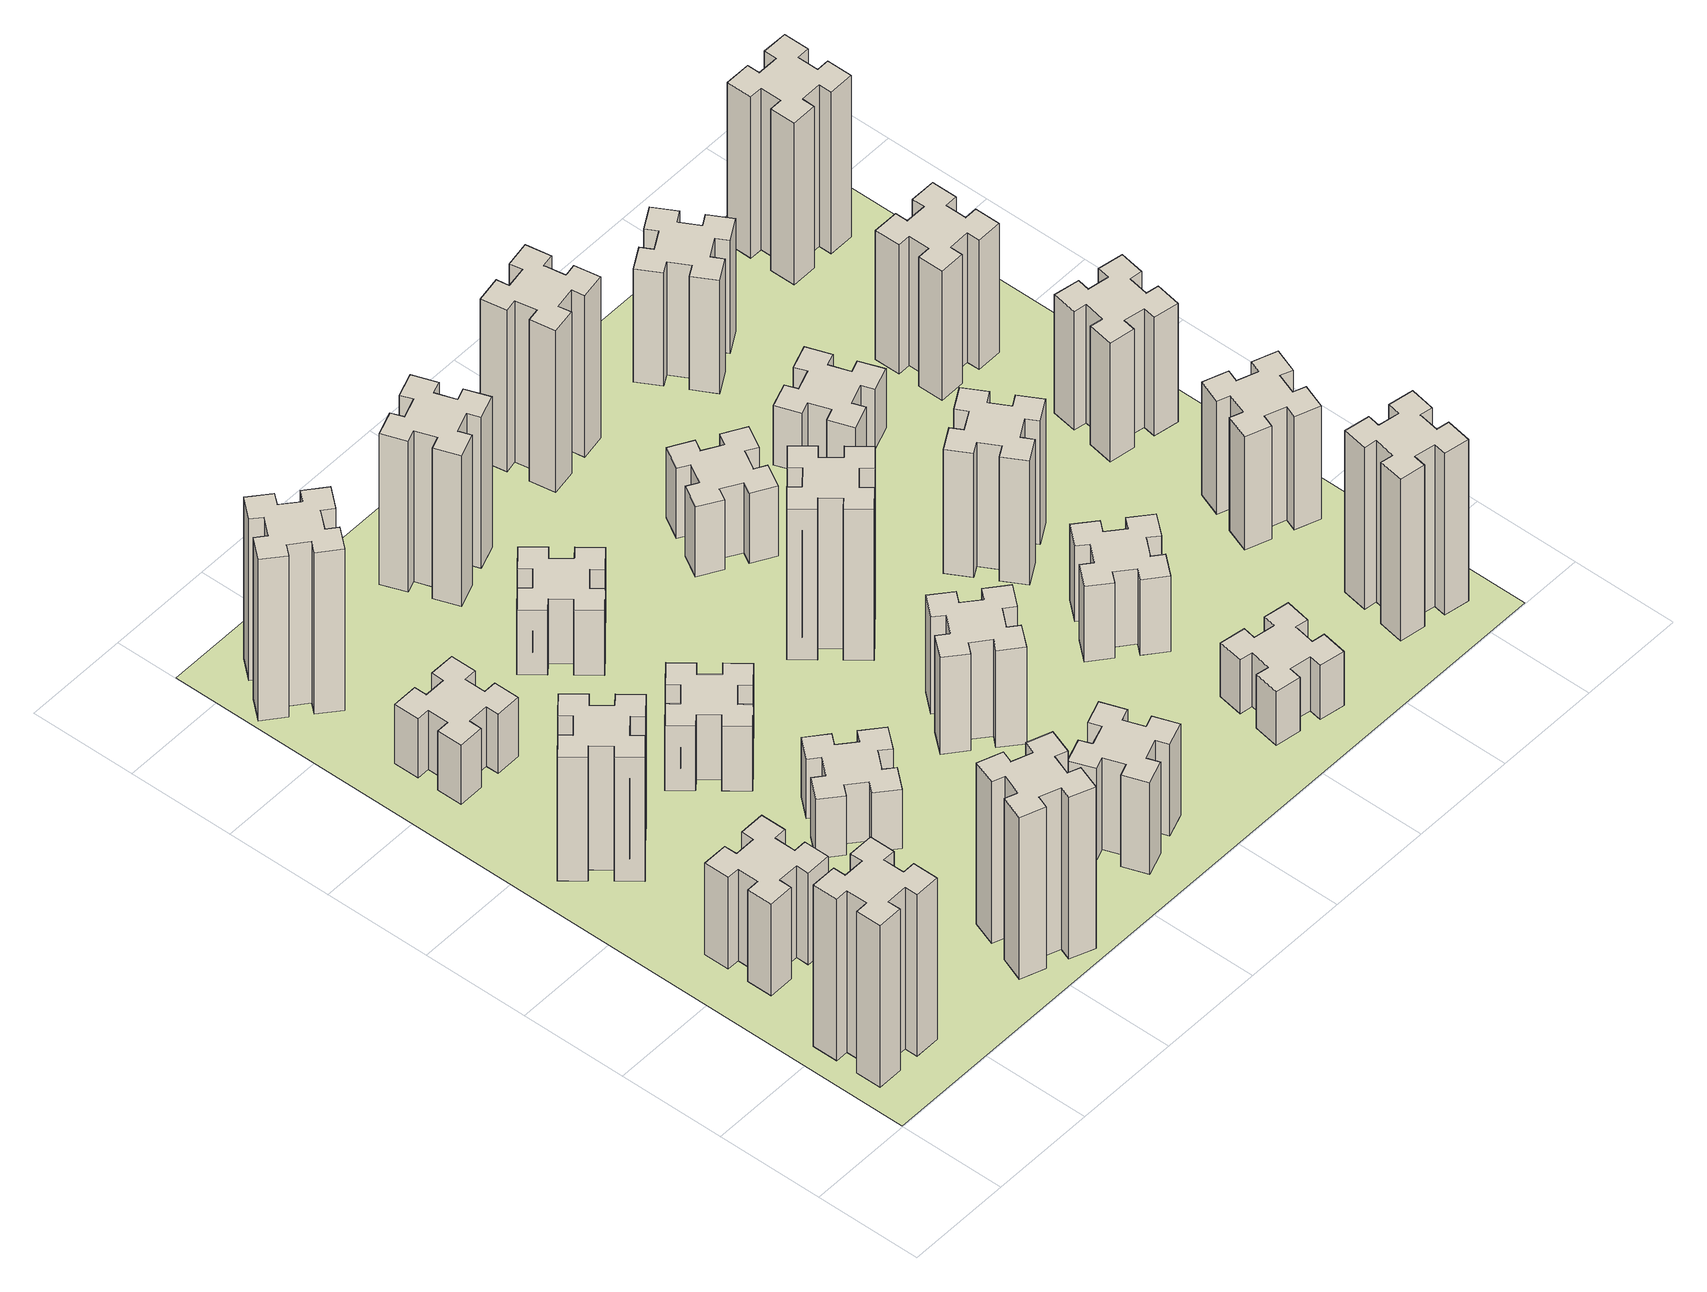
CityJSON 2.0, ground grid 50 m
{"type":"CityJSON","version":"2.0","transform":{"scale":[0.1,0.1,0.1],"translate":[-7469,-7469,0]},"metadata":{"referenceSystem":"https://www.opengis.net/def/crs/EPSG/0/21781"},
"CityObjects":{
"building1":{"type":"Building","attributes":{"class":"1000","function":"1000","usage":"1000","yearOfConstruction":2016,"roofType":"1000","measuredHeight":90,"storeysAboveGround":30,"storeysBelowGround":0},"geometry":[{"type":"Solid","lod":"1","boundaries":[[[[0,1,2,3,4,5,6,7,8,9,10,11,12,13,14,15,16,17,18,19]],[[17,16,20,21]],[[16,15,22,20]],[[15,14,23,22]],[[14,13,24,23]],[[13,12,25,24]],[[12,11,26,25]],[[11,10,27,26]],[[10,9,28,27]],[[9,8,29,28]],[[8,7,30,29]],[[7,6,31,30]],[[6,5,32,31]],[[5,4,33,32]],[[4,3,34,33]],[[3,2,35,34]],[[2,1,36,35]],[[1,0,37,36]],[[0,19,38,37]],[[19,18,39,38]],[[18,17,21,39]],[[24,25,26,27,28,29,30,31,32,33,34,35,36,37,38,39,21,20,22,23]]]]}]},
"building2":{"type":"Building","attributes":{"class":"1000","function":"1000","usage":"1000","yearOfConstruction":2016,"roofType":"1000","measuredHeight":51,"storeysAboveGround":30,"storeysBelowGround":0},"geometry":[{"type":"Solid","lod":"1","boundaries":[[[[40,41,42,43,44,45,46,47,48,49,50,51,52,53,54,55,56,57,58,59]],[[57,56,60,61]],[[56,55,62,60]],[[55,54,63,62]],[[54,53,64,63]],[[53,52,65,64]],[[52,51,66,65]],[[51,50,67,66]],[[50,49,68,67]],[[49,48,69,68]],[[48,47,70,69]],[[47,46,71,70]],[[46,45,72,71]],[[45,44,73,72]],[[44,43,74,73]],[[43,42,75,74]],[[42,41,76,75]],[[41,40,77,76]],[[40,59,78,77]],[[59,58,79,78]],[[58,57,61,79]],[[64,65,66,67,68,69,70,71,72,73,74,75,76,77,78,79,61,60,62,63]]]]}]},
"building3":{"type":"Building","attributes":{"class":"1000","function":"1000","usage":"1000","yearOfConstruction":2016,"roofType":"1000","measuredHeight":69,"storeysAboveGround":30,"storeysBelowGround":0},"geometry":[{"type":"Solid","lod":"1","boundaries":[[[[80,81,82,83,84,85,86,87,88,89,90,91,92,93,94,95,96,97,98,99]],[[97,96,100,101]],[[96,95,102,100]],[[95,94,103,102]],[[94,93,104,103]],[[93,92,105,104]],[[92,91,106,105]],[[91,90,107,106]],[[90,89,108,107]],[[89,88,109,108]],[[88,87,110,109]],[[87,86,111,110]],[[86,85,112,111]],[[85,84,113,112]],[[84,83,114,113]],[[83,82,115,114]],[[82,81,116,115]],[[81,80,117,116]],[[80,99,118,117]],[[99,98,119,118]],[[98,97,101,119]],[[104,105,106,107,108,109,110,111,112,113,114,115,116,117,118,119,101,100,102,103]]]]}]},
"building4":{"type":"Building","attributes":{"class":"1000","function":"1000","usage":"1000","yearOfConstruction":2016,"roofType":"1000","measuredHeight":33,"storeysAboveGround":30,"storeysBelowGround":0},"geometry":[{"type":"Solid","lod":"1","boundaries":[[[[120,121,122,123,124,125,126,127,128,129,130,131,132,133,134,135,136,137,138,139]],[[137,136,140,141]],[[136,135,142,140]],[[135,134,143,142]],[[134,133,144,143]],[[133,132,145,144]],[[132,131,146,145]],[[131,130,147,146]],[[130,129,148,147]],[[129,128,149,148]],[[128,127,150,149]],[[127,126,151,150]],[[126,125,152,151]],[[125,124,153,152]],[[124,123,154,153]],[[123,122,155,154]],[[122,121,156,155]],[[121,120,157,156]],[[120,139,158,157]],[[139,138,159,158]],[[138,137,141,159]],[[144,145,146,147,148,149,150,151,152,153,154,155,156,157,158,159,141,140,142,143]]]]}]},
"building5":{"type":"Building","attributes":{"class":"1000","function":"1000","usage":"1000","yearOfConstruction":2016,"roofType":"1000","measuredHeight":90,"storeysAboveGround":30,"storeysBelowGround":0},"geometry":[{"type":"Solid","lod":"1","boundaries":[[[[160,161,162,163,164,165,166,167,168,169,170,171,172,173,174,175,176,177,178,179]],[[177,176,180,181]],[[176,175,182,180]],[[175,174,183,182]],[[174,173,184,183]],[[173,172,185,184]],[[172,171,186,185]],[[171,170,187,186]],[[170,169,188,187]],[[169,168,189,188]],[[168,167,190,189]],[[167,166,191,190]],[[166,165,192,191]],[[165,164,193,192]],[[164,163,194,193]],[[163,162,195,194]],[[162,161,196,195]],[[161,160,197,196]],[[160,179,198,197]],[[179,178,199,198]],[[178,177,181,199]],[[184,185,186,187,188,189,190,191,192,193,194,195,196,197,198,199,181,180,182,183]]]]}]},
"building6":{"type":"Building","attributes":{"class":"1000","function":"1000","usage":"1000","yearOfConstruction":2016,"roofType":"1000","measuredHeight":90,"storeysAboveGround":30,"storeysBelowGround":0},"geometry":[{"type":"Solid","lod":"1","boundaries":[[[[200,201,202,203,204,205,206,207,208,209,210,211,212,213,214,215,216,217,218,219]],[[217,216,220,221]],[[216,215,222,220]],[[215,214,223,222]],[[214,213,224,223]],[[213,212,225,224]],[[212,211,226,225]],[[211,210,227,226]],[[210,209,228,227]],[[209,208,229,228]],[[208,207,230,229]],[[207,206,231,230]],[[206,205,232,231]],[[205,204,233,232]],[[204,203,234,233]],[[203,202,235,234]],[[202,201,236,235]],[[201,200,237,236]],[[200,219,238,237]],[[219,218,239,238]],[[218,217,221,239]],[[224,225,226,227,228,229,230,231,232,233,234,235,236,237,238,239,221,220,222,223]]]]}]},
"building7":{"type":"Building","attributes":{"class":"1000","function":"1000","usage":"1000","yearOfConstruction":2016,"roofType":"1000","measuredHeight":33,"storeysAboveGround":30,"storeysBelowGround":0},"geometry":[{"type":"Solid","lod":"1","boundaries":[[[[240,241,242,243,244,245,246,247,248,249,250,251,252,253,254,255,256,257,258,259]],[[257,256,260,261]],[[256,255,262,260]],[[255,254,263,262]],[[254,253,264,263]],[[253,252,265,264]],[[252,251,266,265]],[[251,250,267,266]],[[250,249,268,267]],[[249,248,269,268]],[[248,247,270,269]],[[247,246,271,270]],[[246,245,272,271]],[[245,244,273,272]],[[244,243,274,273]],[[243,242,275,274]],[[242,241,276,275]],[[241,240,277,276]],[[240,259,278,277]],[[259,258,279,278]],[[258,257,261,279]],[[264,265,266,267,268,269,270,271,272,273,274,275,276,277,278,279,261,260,262,263]]]]}]},
"building8":{"type":"Building","attributes":{"class":"1000","function":"1000","usage":"1000","yearOfConstruction":2016,"roofType":"1000","measuredHeight":36,"storeysAboveGround":30,"storeysBelowGround":0},"geometry":[{"type":"Solid","lod":"1","boundaries":[[[[280,281,282,283,284,285,286,287,288,289,290,291,292,293,294,295,296,297,298,299]],[[297,296,300,301]],[[296,295,302,300]],[[295,294,303,302]],[[294,293,304,303]],[[293,292,305,304]],[[292,291,306,305]],[[291,290,307,306]],[[290,289,308,307]],[[289,288,309,308]],[[288,287,310,309]],[[287,286,311,310]],[[286,285,312,311]],[[285,284,313,312]],[[284,283,314,313]],[[283,282,315,314]],[[282,281,316,315]],[[281,280,317,316]],[[280,299,318,317]],[[299,298,319,318]],[[298,297,301,319]],[[304,305,306,307,308,309,310,311,312,313,314,315,316,317,318,319,301,300,302,303]]]]}]},
"building9":{"type":"Building","attributes":{"class":"1000","function":"1000","usage":"1000","yearOfConstruction":2016,"roofType":"1000","measuredHeight":51,"storeysAboveGround":30,"storeysBelowGround":0},"geometry":[{"type":"Solid","lod":"1","boundaries":[[[[320,321,322,323,324,325,326,327,328,329,330,331,332,333,334,335,336,337,338,339]],[[337,336,340,341]],[[336,335,342,340]],[[335,334,343,342]],[[334,333,344,343]],[[333,332,345,344]],[[332,331,346,345]],[[331,330,347,346]],[[330,329,348,347]],[[329,328,349,348]],[[328,327,350,349]],[[327,326,351,350]],[[326,325,352,351]],[[325,324,353,352]],[[324,323,354,353]],[[323,322,355,354]],[[322,321,356,355]],[[321,320,357,356]],[[320,339,358,357]],[[339,338,359,358]],[[338,337,341,359]],[[344,345,346,347,348,349,350,351,352,353,354,355,356,357,358,359,341,340,342,343]]]]}]},
"building10":{"type":"Building","attributes":{"class":"1000","function":"1000","usage":"1000","yearOfConstruction":2016,"roofType":"1000","measuredHeight":36,"storeysAboveGround":30,"storeysBelowGround":0},"geometry":[{"type":"Solid","lod":"1","boundaries":[[[[360,361,362,363,364,365,366,367,368,369,370,371,372,373,374,375,376,377,378,379]],[[377,376,380,381]],[[376,375,382,380]],[[375,374,383,382]],[[374,373,384,383]],[[373,372,385,384]],[[372,371,386,385]],[[371,370,387,386]],[[370,369,388,387]],[[369,368,389,388]],[[368,367,390,389]],[[367,366,391,390]],[[366,365,392,391]],[[365,364,393,392]],[[364,363,394,393]],[[363,362,395,394]],[[362,361,396,395]],[[361,360,397,396]],[[360,379,398,397]],[[379,378,399,398]],[[378,377,381,399]],[[384,385,386,387,388,389,390,391,392,393,394,395,396,397,398,399,381,380,382,383]]]]}]},
"building11":{"type":"Building","attributes":{"class":"1000","function":"1000","usage":"1000","yearOfConstruction":2016,"roofType":"1000","measuredHeight":84,"storeysAboveGround":30,"storeysBelowGround":0},"geometry":[{"type":"Solid","lod":"1","boundaries":[[[[400,401,402,403,404,405,406,407,408,409,410,411,412,413,414,415,416,417,418,419]],[[417,416,420,421]],[[416,415,422,420]],[[415,414,423,422]],[[414,413,424,423]],[[413,412,425,424]],[[412,411,426,425]],[[411,410,427,426]],[[410,409,428,427]],[[409,408,429,428]],[[408,407,430,429]],[[407,406,431,430]],[[406,405,432,431]],[[405,404,433,432]],[[404,403,434,433]],[[403,402,435,434]],[[402,401,436,435]],[[401,400,437,436]],[[400,419,438,437]],[[419,418,439,438]],[[418,417,421,439]],[[424,425,426,427,428,429,430,431,432,433,434,435,436,437,438,439,421,420,422,423]]]]}]},
"building12":{"type":"Building","attributes":{"class":"1000","function":"1000","usage":"1000","yearOfConstruction":2016,"roofType":"1000","measuredHeight":54,"storeysAboveGround":30,"storeysBelowGround":0},"geometry":[{"type":"Solid","lod":"1","boundaries":[[[[440,441,442,443,444,445,446,447,448,449,450,451,452,453,454,455,456,457,458,459]],[[457,456,460,461]],[[456,455,462,460]],[[455,454,463,462]],[[454,453,464,463]],[[453,452,465,464]],[[452,451,466,465]],[[451,450,467,466]],[[450,449,468,467]],[[449,448,469,468]],[[448,447,470,469]],[[447,446,471,470]],[[446,445,472,471]],[[445,444,473,472]],[[444,443,474,473]],[[443,442,475,474]],[[442,441,476,475]],[[441,440,477,476]],[[440,459,478,477]],[[459,458,479,478]],[[458,457,461,479]],[[464,465,466,467,468,469,470,471,472,473,474,475,476,477,478,479,461,460,462,463]]]]}]},
"building13":{"type":"Building","attributes":{"class":"1000","function":"1000","usage":"1000","yearOfConstruction":2016,"roofType":"1000","measuredHeight":84,"storeysAboveGround":30,"storeysBelowGround":0},"geometry":[{"type":"Solid","lod":"1","boundaries":[[[[480,481,482,483,484,485,486,487,488,489,490,491,492,493,494,495,496,497,498,499]],[[497,496,500,501]],[[496,495,502,500]],[[495,494,503,502]],[[494,493,504,503]],[[493,492,505,504]],[[492,491,506,505]],[[491,490,507,506]],[[490,489,508,507]],[[489,488,509,508]],[[488,487,510,509]],[[487,486,511,510]],[[486,485,512,511]],[[485,484,513,512]],[[484,483,514,513]],[[483,482,515,514]],[[482,481,516,515]],[[481,480,517,516]],[[480,499,518,517]],[[499,498,519,518]],[[498,497,501,519]],[[504,505,506,507,508,509,510,511,512,513,514,515,516,517,518,519,501,500,502,503]]]]}]},
"building14":{"type":"Building","attributes":{"class":"1000","function":"1000","usage":"1000","yearOfConstruction":2016,"roofType":"1000","measuredHeight":39,"storeysAboveGround":30,"storeysBelowGround":0},"geometry":[{"type":"Solid","lod":"1","boundaries":[[[[520,521,522,523,524,525,526,527,528,529,530,531,532,533,534,535,536,537,538,539]],[[537,536,540,541]],[[536,535,542,540]],[[535,534,543,542]],[[534,533,544,543]],[[533,532,545,544]],[[532,531,546,545]],[[531,530,547,546]],[[530,529,548,547]],[[529,528,549,548]],[[528,527,550,549]],[[527,526,551,550]],[[526,525,552,551]],[[525,524,553,552]],[[524,523,554,553]],[[523,522,555,554]],[[522,521,556,555]],[[521,520,557,556]],[[520,539,558,557]],[[539,538,559,558]],[[538,537,541,559]],[[544,545,546,547,548,549,550,551,552,553,554,555,556,557,558,559,541,540,542,543]]]]}]},
"building15":{"type":"Building","attributes":{"class":"1000","function":"1000","usage":"1000","yearOfConstruction":2016,"roofType":"1000","measuredHeight":30,"storeysAboveGround":30,"storeysBelowGround":0},"geometry":[{"type":"Solid","lod":"1","boundaries":[[[[560,561,562,563,564,565,566,567,568,569,570,571,572,573,574,575,576,577,578,579]],[[577,576,580,581]],[[576,575,582,580]],[[575,574,583,582]],[[574,573,584,583]],[[573,572,585,584]],[[572,571,586,585]],[[571,570,587,586]],[[570,569,588,587]],[[569,568,589,588]],[[568,567,590,589]],[[567,566,591,590]],[[566,565,592,591]],[[565,564,593,592]],[[564,563,594,593]],[[563,562,595,594]],[[562,561,596,595]],[[561,560,597,596]],[[560,579,598,597]],[[579,578,599,598]],[[578,577,581,599]],[[584,585,586,587,588,589,590,591,592,593,594,595,596,597,598,599,581,580,582,583]]]]}]},
"building16":{"type":"Building","attributes":{"class":"1000","function":"1000","usage":"1000","yearOfConstruction":2016,"roofType":"1000","measuredHeight":90,"storeysAboveGround":30,"storeysBelowGround":0},"geometry":[{"type":"Solid","lod":"1","boundaries":[[[[600,601,602,603,604,605,606,607,608,609,610,611,612,613,614,615,616,617,618,619]],[[617,616,620,621]],[[616,615,622,620]],[[615,614,623,622]],[[614,613,624,623]],[[613,612,625,624]],[[612,611,626,625]],[[611,610,627,626]],[[610,609,628,627]],[[609,608,629,628]],[[608,607,630,629]],[[607,606,631,630]],[[606,605,632,631]],[[605,604,633,632]],[[604,603,634,633]],[[603,602,635,634]],[[602,601,636,635]],[[601,600,637,636]],[[600,619,638,637]],[[619,618,639,638]],[[618,617,621,639]],[[624,625,626,627,628,629,630,631,632,633,634,635,636,637,638,639,621,620,622,623]]]]}]},
"building17":{"type":"Building","attributes":{"class":"1000","function":"1000","usage":"1000","yearOfConstruction":2016,"roofType":"1000","measuredHeight":42,"storeysAboveGround":30,"storeysBelowGround":0},"geometry":[{"type":"Solid","lod":"1","boundaries":[[[[640,641,642,643,644,645,646,647,648,649,650,651,652,653,654,655,656,657,658,659]],[[657,656,660,661]],[[656,655,662,660]],[[655,654,663,662]],[[654,653,664,663]],[[653,652,665,664]],[[652,651,666,665]],[[651,650,667,666]],[[650,649,668,667]],[[649,648,669,668]],[[648,647,670,669]],[[647,646,671,670]],[[646,645,672,671]],[[645,644,673,672]],[[644,643,674,673]],[[643,642,675,674]],[[642,641,676,675]],[[641,640,677,676]],[[640,659,678,677]],[[659,658,679,678]],[[658,657,661,679]],[[664,665,666,667,668,669,670,671,672,673,674,675,676,677,678,679,661,660,662,663]]]]}]},
"building18":{"type":"Building","attributes":{"class":"1000","function":"1000","usage":"1000","yearOfConstruction":2016,"roofType":"1000","measuredHeight":69,"storeysAboveGround":30,"storeysBelowGround":0},"geometry":[{"type":"Solid","lod":"1","boundaries":[[[[680,681,682,683,684,685,686,687,688,689,690,691,692,693,694,695,696,697,698,699]],[[697,696,700,701]],[[696,695,702,700]],[[695,694,703,702]],[[694,693,704,703]],[[693,692,705,704]],[[692,691,706,705]],[[691,690,707,706]],[[690,689,708,707]],[[689,688,709,708]],[[688,687,710,709]],[[687,686,711,710]],[[686,685,712,711]],[[685,684,713,712]],[[684,683,714,713]],[[683,682,715,714]],[[682,681,716,715]],[[681,680,717,716]],[[680,699,718,717]],[[699,698,719,718]],[[698,697,701,719]],[[704,705,706,707,708,709,710,711,712,713,714,715,716,717,718,719,701,700,702,703]]]]}]},
"building19":{"type":"Building","attributes":{"class":"1000","function":"1000","usage":"1000","yearOfConstruction":2016,"roofType":"1000","measuredHeight":33,"storeysAboveGround":30,"storeysBelowGround":0},"geometry":[{"type":"Solid","lod":"1","boundaries":[[[[720,721,722,723,724,725,726,727,728,729,730,731,732,733,734,735,736,737,738,739]],[[737,736,740,741]],[[736,735,742,740]],[[735,734,743,742]],[[734,733,744,743]],[[733,732,745,744]],[[732,731,746,745]],[[731,730,747,746]],[[730,729,748,747]],[[729,728,749,748]],[[728,727,750,749]],[[727,726,751,750]],[[726,725,752,751]],[[725,724,753,752]],[[724,723,754,753]],[[723,722,755,754]],[[722,721,756,755]],[[721,720,757,756]],[[720,739,758,757]],[[739,738,759,758]],[[738,737,741,759]],[[744,745,746,747,748,749,750,751,752,753,754,755,756,757,758,759,741,740,742,743]]]]}]},
"building20":{"type":"Building","attributes":{"class":"1000","function":"1000","usage":"1000","yearOfConstruction":2016,"roofType":"1000","measuredHeight":90,"storeysAboveGround":30,"storeysBelowGround":0},"geometry":[{"type":"Solid","lod":"1","boundaries":[[[[760,761,762,763,764,765,766,767,768,769,770,771,772,773,774,775,776,777,778,779]],[[777,776,780,781]],[[776,775,782,780]],[[775,774,783,782]],[[774,773,784,783]],[[773,772,785,784]],[[772,771,786,785]],[[771,770,787,786]],[[770,769,788,787]],[[769,768,789,788]],[[768,767,790,789]],[[767,766,791,790]],[[766,765,792,791]],[[765,764,793,792]],[[764,763,794,793]],[[763,762,795,794]],[[762,761,796,795]],[[761,760,797,796]],[[760,779,798,797]],[[779,778,799,798]],[[778,777,781,799]],[[784,785,786,787,788,789,790,791,792,793,794,795,796,797,798,799,781,780,782,783]]]]}]},
"building21":{"type":"Building","attributes":{"class":"1000","function":"1000","usage":"1000","yearOfConstruction":2016,"roofType":"1000","measuredHeight":63,"storeysAboveGround":30,"storeysBelowGround":0},"geometry":[{"type":"Solid","lod":"1","boundaries":[[[[800,801,802,803,804,805,806,807,808,809,810,811,812,813,814,815,816,817,818,819]],[[817,816,820,821]],[[816,815,822,820]],[[815,814,823,822]],[[814,813,824,823]],[[813,812,825,824]],[[812,811,826,825]],[[811,810,827,826]],[[810,809,828,827]],[[809,808,829,828]],[[808,807,830,829]],[[807,806,831,830]],[[806,805,832,831]],[[805,804,833,832]],[[804,803,834,833]],[[803,802,835,834]],[[802,801,836,835]],[[801,800,837,836]],[[800,819,838,837]],[[819,818,839,838]],[[818,817,821,839]],[[824,825,826,827,828,829,830,831,832,833,834,835,836,837,838,839,821,820,822,823]]]]}]},
"building22":{"type":"Building","attributes":{"class":"1000","function":"1000","usage":"1000","yearOfConstruction":2016,"roofType":"1000","measuredHeight":63,"storeysAboveGround":30,"storeysBelowGround":0},"geometry":[{"type":"Solid","lod":"1","boundaries":[[[[840,841,842,843,844,845,846,847,848,849,850,851,852,853,854,855,856,857,858,859]],[[857,856,860,861]],[[856,855,862,860]],[[855,854,863,862]],[[854,853,864,863]],[[853,852,865,864]],[[852,851,866,865]],[[851,850,867,866]],[[850,849,868,867]],[[849,848,869,868]],[[848,847,870,869]],[[847,846,871,870]],[[846,845,872,871]],[[845,844,873,872]],[[844,843,874,873]],[[843,842,875,874]],[[842,841,876,875]],[[841,840,877,876]],[[840,859,878,877]],[[859,858,879,878]],[[858,857,861,879]],[[864,865,866,867,868,869,870,871,872,873,874,875,876,877,878,879,861,860,862,863]]]]}]},
"building23":{"type":"Building","attributes":{"class":"1000","function":"1000","usage":"1000","yearOfConstruction":2016,"roofType":"1000","measuredHeight":66,"storeysAboveGround":30,"storeysBelowGround":0},"geometry":[{"type":"Solid","lod":"1","boundaries":[[[[880,881,882,883,884,885,886,887,888,889,890,891,892,893,894,895,896,897,898,899]],[[897,896,900,901]],[[896,895,902,900]],[[895,894,903,902]],[[894,893,904,903]],[[893,892,905,904]],[[892,891,906,905]],[[891,890,907,906]],[[890,889,908,907]],[[889,888,909,908]],[[888,887,910,909]],[[887,886,911,910]],[[886,885,912,911]],[[885,884,913,912]],[[884,883,914,913]],[[883,882,915,914]],[[882,881,916,915]],[[881,880,917,916]],[[880,899,918,917]],[[899,898,919,918]],[[898,897,901,919]],[[904,905,906,907,908,909,910,911,912,913,914,915,916,917,918,919,901,900,902,903]]]]}]},
"building24":{"type":"Building","attributes":{"class":"1000","function":"1000","usage":"1000","yearOfConstruction":2016,"roofType":"1000","measuredHeight":72,"storeysAboveGround":30,"storeysBelowGround":0},"geometry":[{"type":"Solid","lod":"1","boundaries":[[[[920,921,922,923,924,925,926,927,928,929,930,931,932,933,934,935,936,937,938,939]],[[937,936,940,941]],[[936,935,942,940]],[[935,934,943,942]],[[934,933,944,943]],[[933,932,945,944]],[[932,931,946,945]],[[931,930,947,946]],[[930,929,948,947]],[[929,928,949,948]],[[928,927,950,949]],[[927,926,951,950]],[[926,925,952,951]],[[925,924,953,952]],[[924,923,954,953]],[[923,922,955,954]],[[922,921,956,955]],[[921,920,957,956]],[[920,939,958,957]],[[939,938,959,958]],[[938,937,941,959]],[[944,945,946,947,948,949,950,951,952,953,954,955,956,957,958,959,941,940,942,943]]]]}]},
"building25":{"type":"Building","attributes":{"class":"1000","function":"1000","usage":"1000","yearOfConstruction":2016,"roofType":"1000","measuredHeight":90,"storeysAboveGround":30,"storeysBelowGround":0},"geometry":[{"type":"Solid","lod":"1","boundaries":[[[[960,961,962,963,964,965,966,967,968,969,970,971,972,973,974,975,976,977,978,979]],[[977,976,980,981]],[[976,975,982,980]],[[975,974,983,982]],[[974,973,984,983]],[[973,972,985,984]],[[972,971,986,985]],[[971,970,987,986]],[[970,969,988,987]],[[969,968,989,988]],[[968,967,990,989]],[[967,966,991,990]],[[966,965,992,991]],[[965,964,993,992]],[[964,963,994,993]],[[963,962,995,994]],[[962,961,996,995]],[[961,960,997,996]],[[960,979,998,997]],[[979,978,999,998]],[[978,977,981,999]],[[984,985,986,987,988,989,990,991,992,993,994,995,996,997,998,999,981,980,982,983]]]]}]},
"landuse1":{"type":"LandUse","attributes":{"name":"plot1","function":"1010"},"geometry":[{"type":"MultiSurface","lod":"1","boundaries":[[[1000,1001,1002,1003]]]}]}
},
"vertices":[
[165,425,0],[165,325,0],[105,325,0],[105,205,0],[225,205,0],[225,265,0],[325,265,0],[325,205,0],[445,205,0],[445,325,0],[385,325,0],[385,425,0],[445,425,0],[445,545,0],[325,545,0],[325,485,0],[225,485,0],[225,545,0],[105,545,0],[105,425,0],[225,485,900],[225,545,900],[325,485,900],[325,545,900],[445,545,900],[445,425,900],[385,425,900],[385,325,900],[445,325,900],[445,205,900],[325,205,900],[325,265,900],[225,265,900],[225,205,900],[105,205,900],[105,325,900],[165,325,900],[165,425,900],[105,425,900],[105,545,900],
[265,1065,0],[265,965,0],[205,965,0],[205,845,0],[325,845,0],[325,905,0],[425,905,0],[425,845,0],[545,845,0],[545,965,0],[485,965,0],[485,1065,0],[545,1065,0],[545,1185,0],[425,1185,0],[425,1125,0],[325,1125,0],[325,1185,0],[205,1185,0],[205,1065,0],[325,1125,510],[325,1185,510],[425,1125,510],[425,1185,510],[545,1185,510],[545,1065,510],[485,1065,510],[485,965,510],[545,965,510],[545,845,510],[425,845,510],[425,905,510],[325,905,510],[325,845,510],[205,845,510],[205,965,510],[265,965,510],[265,1065,510],[205,1065,510],[205,1185,510],
[492,1888,0],[427,1964,0],[473,2003,0],[396,2095,0],[304,2018,0],[343,1972,0],[266,1907,0],[228,1953,0],[136,1876,0],[213,1784,0],[259,1823,0],[323,1746,0],[277,1708,0],[354,1616,0],[446,1693,0],[408,1739,0],[484,1803,0],[523,1757,0],[615,1834,0],[538,1926,0],[484,1803,690],[523,1757,690],[408,1739,690],[446,1693,690],[354,1616,690],[277,1708,690],[323,1746,690],[259,1823,690],[213,1784,690],[136,1876,690],[228,1953,690],[266,1907,690],[343,1972,690],[304,2018,690],[396,2095,690],[473,2003,690],[427,1964,690],[492,1888,690],[538,1926,690],[615,1834,690],
[485,2545,0],[485,2645,0],[545,2645,0],[545,2765,0],[425,2765,0],[425,2705,0],[325,2705,0],[325,2765,0],[205,2765,0],[205,2645,0],[265,2645,0],[265,2545,0],[205,2545,0],[205,2425,0],[325,2425,0],[325,2485,0],[425,2485,0],[425,2425,0],[545,2425,0],[545,2545,0],[425,2485,330],[425,2425,330],[325,2485,330],[325,2425,330],[205,2425,330],[205,2545,330],[265,2545,330],[265,2645,330],[205,2645,330],[205,2765,330],[325,2765,330],[325,2705,330],[425,2705,330],[425,2765,330],[545,2765,330],[545,2645,330],[485,2645,330],[485,2545,330],[545,2545,330],[545,2425,330],
[1029,360,0],[995,266,0],[939,287,0],[897,174,0],[1010,133,0],[1031,189,0],[1125,155,0],[1104,99,0],[1217,57,0],[1258,170,0],[1202,191,0],[1236,285,0],[1292,264,0],[1333,377,0],[1220,418,0],[1200,362,0],[1106,396,0],[1127,452,0],[1014,493,0],[973,380,0],[1106,396,900],[1127,452,900],[1200,362,900],[1220,418,900],[1333,377,900],[1292,264,900],[1236,285,900],[1202,191,900],[1258,170,900],[1217,57,900],[1104,99,900],[1125,155,900],[1031,189,900],[1010,133,900],[897,174,900],[939,287,900],[995,266,900],[1029,360,900],[973,380,900],[1014,493,900],
[384,3387,0],[308,3452,0],[346,3498,0],[254,3575,0],[177,3483,0],[223,3444,0],[159,3368,0],[113,3406,0],[36,3314,0],[128,3237,0],[166,3283,0],[243,3219,0],[204,3173,0],[296,3096,0],[373,3188,0],[327,3226,0],[392,3303,0],[438,3264,0],[515,3356,0],[423,3433,0],[392,3303,900],[438,3264,900],[327,3226,900],[373,3188,900],[296,3096,900],[204,3173,900],[243,3219,900],[166,3283,900],[128,3237,900],[36,3314,900],[113,3406,900],[159,3368,900],[223,3444,900],[177,3483,900],[254,3575,900],[346,3498,900],[308,3452,900],[384,3387,900],[423,3433,900],[515,3356,900],
[1224,1267,0],[1148,1332,0],[1186,1378,0],[1094,1455,0],[1017,1363,0],[1063,1324,0],[999,1248,0],[953,1286,0],[876,1194,0],[968,1117,0],[1006,1163,0],[1083,1099,0],[1044,1053,0],[1136,976,0],[1213,1068,0],[1167,1106,0],[1232,1183,0],[1278,1144,0],[1355,1236,0],[1263,1313,0],[1232,1183,330],[1278,1144,330],[1167,1106,330],[1213,1068,330],[1136,976,330],[1044,1053,330],[1083,1099,330],[1006,1163,330],[968,1117,330],[876,1194,330],[953,1286,330],[999,1248,330],[1063,1324,330],[1017,1363,330],[1094,1455,330],[1186,1378,330],[1148,1332,330],[1224,1267,330],[1263,1313,330],[1355,1236,330],
[983,1972,0],[906,1907,0],[868,1953,0],[776,1876,0],[853,1784,0],[899,1823,0],[963,1746,0],[917,1708,0],[994,1616,0],[1086,1693,0],[1048,1739,0],[1124,1803,0],[1163,1757,0],[1255,1834,0],[1178,1926,0],[1132,1888,0],[1067,1964,0],[1113,2003,0],[1036,2095,0],[944,2018,0],[1067,1964,360],[1113,2003,360],[1132,1888,360],[1178,1926,360],[1255,1834,360],[1163,1757,360],[1124,1803,360],[1048,1739,360],[1086,1693,360],[994,1616,360],[917,1708,360],[963,1746,360],[899,1823,360],[853,1784,360],[776,1876,360],[868,1953,360],[906,1907,360],[983,1972,360],[944,2018,360],[1036,2095,360],
[1765,496,0],[1671,462,0],[1650,518,0],[1537,477,0],[1579,364,0],[1635,385,0],[1669,291,0],[1613,270,0],[1654,157,0],[1767,199,0],[1746,255,0],[1840,289,0],[1860,233,0],[1973,274,0],[1932,387,0],[1876,366,0],[1842,460,0],[1898,480,0],[1857,593,0],[1744,552,0],[1842,460,510],[1898,480,510],[1876,366,510],[1932,387,510],[1973,274,510],[1860,233,510],[1840,289,510],[1746,255,510],[1767,199,510],[1654,157,510],[1613,270,510],[1669,291,510],[1635,385,510],[1579,364,510],[1537,477,510],[1650,518,510],[1671,462,510],[1765,496,510],[1744,552,510],[1857,593,510],
[999,2663,0],[1063,2586,0],[1017,2548,0],[1094,2456,0],[1186,2533,0],[1148,2579,0],[1224,2643,0],[1263,2597,0],[1355,2674,0],[1278,2766,0],[1232,2728,0],[1167,2804,0],[1213,2843,0],[1136,2935,0],[1044,2858,0],[1083,2812,0],[1006,2747,0],[968,2793,0],[876,2716,0],[953,2624,0],[1006,2747,360],[968,2793,360],[1083,2812,360],[1044,2858,360],[1136,2935,360],[1213,2843,360],[1167,2804,360],[1232,2728,360],[1278,2766,360],[1355,2674,360],[1263,2597,360],[1224,2643,360],[1148,2579,360],[1186,2533,360],[1094,2456,360],[1017,2548,360],[1063,2586,360],[999,2663,360],[953,2624,360],[876,2716,360],
[1125,3456,0],[1031,3422,0],[1010,3478,0],[897,3437,0],[939,3324,0],[995,3345,0],[1029,3251,0],[973,3230,0],[1014,3117,0],[1127,3159,0],[1106,3215,0],[1200,3249,0],[1220,3193,0],[1333,3234,0],[1292,3347,0],[1236,3326,0],[1202,3420,0],[1258,3440,0],[1217,3553,0],[1104,3512,0],[1202,3420,840],[1258,3440,840],[1236,3326,840],[1292,3347,840],[1333,3234,840],[1220,3193,840],[1200,3249,840],[1106,3215,840],[1127,3159,840],[1014,3117,840],[973,3230,840],[1029,3251,840],[995,3345,840],[939,3324,840],[897,3437,840],[1010,3478,840],[1031,3422,840],[1125,3456,840],[1104,3512,840],[1217,3553,840],
[1746,1163,0],[1823,1099,0],[1784,1053,0],[1876,976,0],[1953,1068,0],[1907,1106,0],[1972,1183,0],[2018,1144,0],[2095,1236,0],[2003,1313,0],[1964,1267,0],[1888,1332,0],[1926,1378,0],[1834,1455,0],[1757,1363,0],[1803,1324,0],[1739,1248,0],[1693,1286,0],[1616,1194,0],[1708,1117,0],[1739,1248,540],[1693,1286,540],[1803,1324,540],[1757,1363,540],[1834,1455,540],[1926,1378,540],[1888,1332,540],[1964,1267,540],[2003,1313,540],[2095,1236,540],[2018,1144,540],[1972,1183,540],[1907,1106,540],[1953,1068,540],[1876,976,540],[1784,1053,540],[1823,1099,540],[1746,1163,540],[1708,1117,540],[1616,1194,540],
[1972,1988,0],[1907,2064,0],[1953,2103,0],[1876,2195,0],[1784,2118,0],[1823,2072,0],[1746,2007,0],[1708,2053,0],[1616,1976,0],[1693,1884,0],[1739,1923,0],[1803,1846,0],[1757,1808,0],[1834,1716,0],[1926,1793,0],[1888,1839,0],[1964,1903,0],[2003,1857,0],[2095,1934,0],[2018,2026,0],[1964,1903,840],[2003,1857,840],[1888,1839,840],[1926,1793,840],[1834,1716,840],[1757,1808,840],[1803,1846,840],[1739,1923,840],[1693,1884,840],[1616,1976,840],[1708,2053,840],[1746,2007,840],[1823,2072,840],[1784,2118,840],[1876,2195,840],[1953,2103,840],[1907,2064,840],[1972,1988,840],[2018,2026,840],[2095,1934,840],
[2026,2497,0],[2076,2584,0],[2128,2554,0],[2188,2658,0],[2084,2718,0],[2054,2666,0],[1967,2716,0],[1997,2768,0],[1893,2828,0],[1833,2724,0],[1885,2694,0],[1835,2607,0],[1783,2637,0],[1723,2533,0],[1827,2473,0],[1857,2525,0],[1944,2475,0],[1914,2423,0],[2018,2363,0],[2078,2467,0],[1944,2475,390],[1914,2423,390],[1857,2525,390],[1827,2473,390],[1723,2533,390],[1783,2637,390],[1835,2607,390],[1885,2694,390],[1833,2724,390],[1893,2828,390],[1997,2768,390],[1967,2716,390],[2054,2666,390],[2084,2718,390],[2188,2658,390],[2128,2554,390],[2076,2584,390],[2026,2497,390],[2078,2467,390],[2018,2363,390],
[2596,444,0],[2578,345,0],[2519,356,0],[2498,237,0],[2617,217,0],[2627,276,0],[2725,258,0],[2715,199,0],[2833,178,0],[2854,297,0],[2795,307,0],[2812,405,0],[2871,395,0],[2892,513,0],[2774,534,0],[2764,475,0],[2665,492,0],[2676,551,0],[2557,572,0],[2537,454,0],[2665,492,300],[2676,551,300],[2764,475,300],[2774,534,300],[2892,513,300],[2871,395,300],[2812,405,300],[2795,307,300],[2854,297,300],[2833,178,300],[2715,199,300],[2725,258,300],[2627,276,300],[2617,217,300],[2498,237,300],[2519,356,300],[2578,345,300],[2596,444,300],[2537,454,300],[2557,572,300],
[1972,3405,0],[1955,3504,0],[2014,3514,0],[1993,3632,0],[1875,3611,0],[1885,3552,0],[1787,3535,0],[1777,3594,0],[1658,3573,0],[1679,3455,0],[1738,3465,0],[1756,3367,0],[1697,3357,0],[1717,3238,0],[1836,3259,0],[1825,3318,0],[1924,3336,0],[1934,3277,0],[2052,3297,0],[2031,3416,0],[1924,3336,900],[1934,3277,900],[1825,3318,900],[1836,3259,900],[1717,3238,900],[1697,3357,900],[1756,3367,900],[1738,3465,900],[1679,3455,900],[1658,3573,900],[1777,3594,900],[1787,3535,900],[1885,3552,900],[1875,3611,900],[1993,3632,900],[2014,3514,900],[1955,3504,900],[1972,3405,900],[2031,3416,900],[2052,3297,900],
[2647,1006,0],[2712,1083,0],[2758,1044,0],[2835,1136,0],[2743,1213,0],[2704,1167,0],[2628,1232,0],[2666,1278,0],[2574,1355,0],[2497,1263,0],[2543,1224,0],[2479,1148,0],[2433,1186,0],[2356,1094,0],[2448,1017,0],[2486,1063,0],[2563,999,0],[2524,953,0],[2616,876,0],[2693,968,0],[2563,999,420],[2524,953,420],[2486,1063,420],[2448,1017,420],[2356,1094,420],[2433,1186,420],[2479,1148,420],[2543,1224,420],[2497,1263,420],[2574,1355,420],[2666,1278,420],[2628,1232,420],[2704,1167,420],[2743,1213,420],[2835,1136,420],[2758,1044,420],[2712,1083,420],[2647,1006,420],[2693,968,420],[2616,876,420],
[2475,1744,0],[2525,1657,0],[2473,1627,0],[2533,1523,0],[2637,1583,0],[2607,1635,0],[2694,1685,0],[2724,1633,0],[2828,1693,0],[2768,1797,0],[2716,1767,0],[2666,1854,0],[2718,1884,0],[2658,1988,0],[2554,1928,0],[2584,1876,0],[2497,1826,0],[2467,1878,0],[2363,1818,0],[2423,1714,0],[2497,1826,690],[2467,1878,690],[2584,1876,690],[2554,1928,690],[2658,1988,690],[2718,1884,690],[2666,1854,690],[2716,1767,690],[2768,1797,690],[2828,1693,690],[2724,1633,690],[2694,1685,690],[2607,1635,690],[2637,1583,690],[2533,1523,690],[2473,1627,690],[2525,1657,690],[2475,1744,690],[2423,1714,690],[2363,1818,690],
[2586,2475,0],[2680,2509,0],[2700,2453,0],[2813,2494,0],[2772,2607,0],[2716,2586,0],[2682,2680,0],[2738,2700,0],[2697,2813,0],[2584,2772,0],[2605,2716,0],[2511,2682,0],[2490,2738,0],[2377,2697,0],[2419,2584,0],[2475,2605,0],[2509,2511,0],[2453,2490,0],[2494,2377,0],[2607,2419,0],[2509,2511,330],[2453,2490,330],[2475,2605,330],[2419,2584,330],[2377,2697,330],[2490,2738,330],[2511,2682,330],[2605,2716,330],[2584,2772,330],[2697,2813,330],[2738,2700,330],[2682,2680,330],[2716,2586,330],[2772,2607,330],[2813,2494,330],[2700,2453,330],[2680,2509,330],[2586,2475,330],[2607,2419,330],[2494,2377,330],
[3504,475,0],[3405,492,0],[3416,551,0],[3297,572,0],[3277,454,0],[3336,444,0],[3318,345,0],[3259,356,0],[3238,237,0],[3357,217,0],[3367,276,0],[3465,258,0],[3455,199,0],[3573,178,0],[3594,297,0],[3535,307,0],[3552,405,0],[3611,395,0],[3632,513,0],[3514,534,0],[3552,405,900],[3611,395,900],[3535,307,900],[3594,297,900],[3573,178,900],[3455,199,900],[3465,258,900],[3367,276,900],[3357,217,900],[3238,237,900],[3259,356,900],[3318,345,900],[3336,444,900],[3277,454,900],[3297,572,900],[3416,551,900],[3405,492,900],[3504,475,900],[3514,534,900],[3632,513,900],
[2716,3347,0],[2666,3434,0],[2718,3464,0],[2658,3568,0],[2554,3508,0],[2584,3456,0],[2497,3406,0],[2467,3458,0],[2363,3398,0],[2423,3294,0],[2475,3324,0],[2525,3237,0],[2473,3207,0],[2533,3103,0],[2637,3163,0],[2607,3215,0],[2694,3265,0],[2724,3213,0],[2828,3273,0],[2768,3377,0],[2694,3265,630],[2724,3213,630],[2607,3215,630],[2637,3163,630],[2533,3103,630],[2473,3207,630],[2525,3237,630],[2475,3324,630],[2423,3294,630],[2363,3398,630],[2467,3458,630],[2497,3406,630],[2584,3456,630],[2554,3508,630],[2658,3568,630],[2718,3464,630],[2666,3434,630],[2716,3347,630],[2768,3377,630],[2828,3273,630],
[3351,1029,0],[3445,995,0],[3424,939,0],[3537,897,0],[3578,1010,0],[3522,1031,0],[3556,1125,0],[3612,1104,0],[3653,1217,0],[3540,1258,0],[3520,1202,0],[3426,1236,0],[3447,1292,0],[3334,1333,0],[3293,1220,0],[3349,1200,0],[3315,1106,0],[3259,1127,0],[3217,1014,0],[3330,973,0],[3315,1106,630],[3259,1127,630],[3349,1200,630],[3293,1220,630],[3334,1333,630],[3447,1292,630],[3426,1236,630],[3520,1202,630],[3540,1258,630],[3653,1217,630],[3612,1104,630],[3556,1125,630],[3522,1031,630],[3578,1010,630],[3537,897,630],[3424,939,630],[3445,995,630],[3351,1029,630],[3330,973,630],[3217,1014,630],
[3367,1756,0],[3465,1738,0],[3455,1679,0],[3573,1658,0],[3594,1777,0],[3535,1787,0],[3552,1885,0],[3611,1875,0],[3632,1993,0],[3514,2014,0],[3504,1955,0],[3405,1972,0],[3416,2031,0],[3297,2052,0],[3277,1934,0],[3336,1924,0],[3318,1825,0],[3259,1836,0],[3238,1717,0],[3357,1697,0],[3318,1825,660],[3259,1836,660],[3336,1924,660],[3277,1934,660],[3297,2052,660],[3416,2031,660],[3405,1972,660],[3504,1955,660],[3514,2014,660],[3632,1993,660],[3611,1875,660],[3552,1885,660],[3535,1787,660],[3594,1777,660],[3573,1658,660],[3455,1679,660],[3465,1738,660],[3367,1756,660],[3357,1697,660],[3238,1717,660],
[3185,2485,0],[3285,2485,0],[3285,2425,0],[3405,2425,0],[3405,2545,0],[3345,2545,0],[3345,2645,0],[3405,2645,0],[3405,2765,0],[3285,2765,0],[3285,2705,0],[3185,2705,0],[3185,2765,0],[3065,2765,0],[3065,2645,0],[3125,2645,0],[3125,2545,0],[3065,2545,0],[3065,2425,0],[3185,2425,0],[3125,2545,720],[3065,2545,720],[3125,2645,720],[3065,2645,720],[3065,2765,720],[3185,2765,720],[3185,2705,720],[3285,2705,720],[3285,2765,720],[3405,2765,720],[3405,2645,720],[3345,2645,720],[3345,2545,720],[3405,2545,720],[3405,2425,720],[3285,2425,720],[3285,2485,720],[3185,2485,720],[3185,2425,720],[3065,2425,720],
[3285,3325,0],[3385,3325,0],[3385,3265,0],[3505,3265,0],[3505,3385,0],[3445,3385,0],[3445,3485,0],[3505,3485,0],[3505,3605,0],[3385,3605,0],[3385,3545,0],[3285,3545,0],[3285,3605,0],[3165,3605,0],[3165,3485,0],[3225,3485,0],[3225,3385,0],[3165,3385,0],[3165,3265,0],[3285,3265,0],[3225,3385,900],[3165,3385,900],[3225,3485,900],[3165,3485,900],[3165,3605,900],[3285,3605,900],[3285,3545,900],[3385,3545,900],[3385,3605,900],[3505,3605,900],[3505,3485,900],[3445,3485,900],[3445,3385,900],[3505,3385,900],[3505,3265,900],[3385,3265,900],[3385,3325,900],[3285,3325,900],[3285,3265,900],[3165,3265,900],
[5,3705,0],[3705,3705,0],[3705,5,0],[5,5,0]
]}
